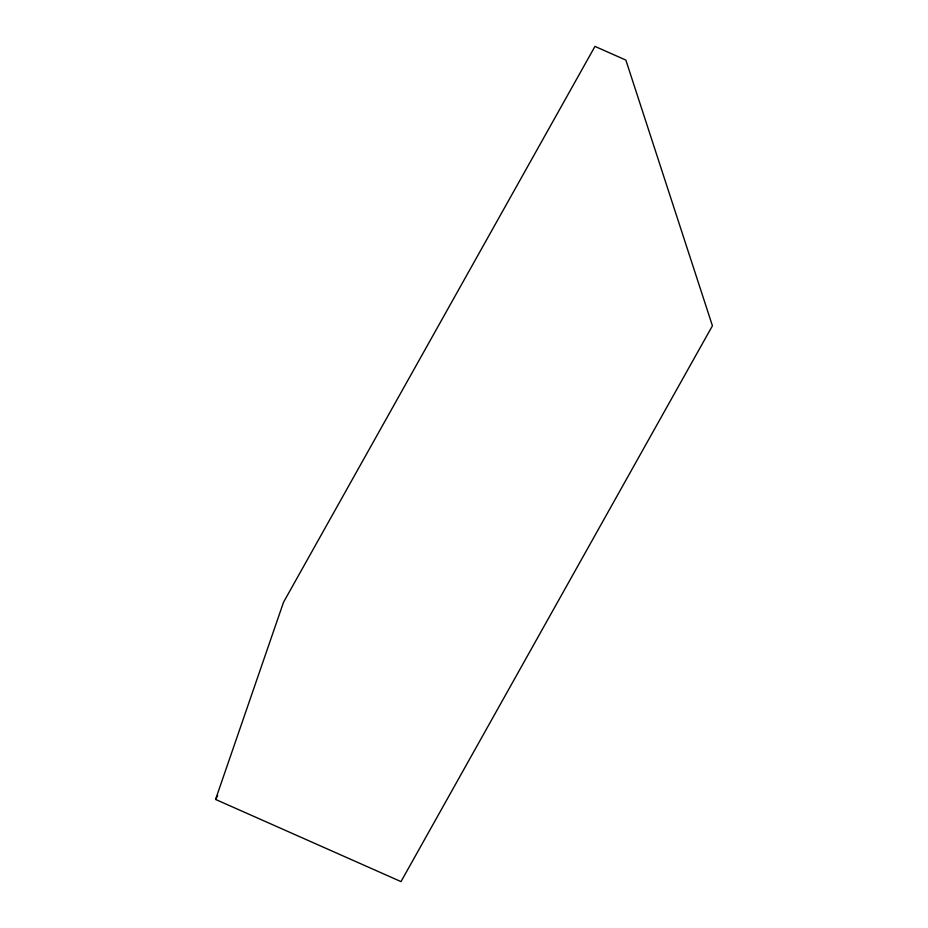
<?xml version="1.0" encoding="UTF-8"?>
<svg xmlns="http://www.w3.org/2000/svg" width="928" height="928" viewBox="0 0 928 928"><rect width="100%" height="100%" fill="white"/><g stroke="black" fill="none" stroke-linecap="round" stroke-linejoin="round"><path stroke-width="1.39" d="M215.574 799.437L283.539 602.214L594.964 46.4L625.866 60.088L712.426 325.786L401 881.6L215.574 799.437L217.697 795.656"/></g></svg>
